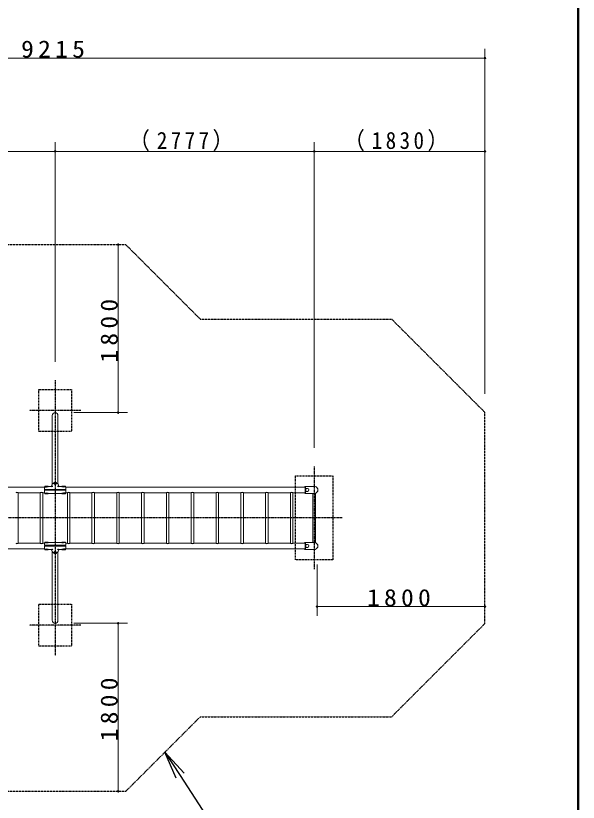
# Model space of a CAD drawing. Units: millimetres at full size, with parts at other scales. Extents: x -19540 to 0, y -2746 to 13350.
# Drawn here: x -3015 to 0, y 2716 to 6930 of the extents above; entities that cross this region are included whole.
import ezdxf

# ---------------------------------------------------------------- set-up
doc = ezdxf.new("R2010")
doc.units = ezdxf.units.MM
for name, pattern in [('USER2', [6, 3, -1, 1, -1]), ('USER3', [8, 3, -1, 1, -1, 1, -1]), ('USER4', [8, 5, -3])]:
    doc.linetypes.add(name, pattern=pattern)
for name, color, linetype, lineweight in [('A3図枠', 7, 'Continuous', 25), ('線', 7, 'Continuous', 13), ('補助', 2, 'Continuous', 25)]:
    doc.layers.add(name, color=color, linetype=linetype, lineweight=lineweight)
doc.styles.add('ＭＳ ゴシック', font='')
doc.styles.get('ＭＳ ゴシック').set_extended_font_data('MS Gothic')

# ---------------------------------------------------------------- blocks, each defined once
blk = doc.blocks.new('dimension_origin')
at = {"color": 0, "linetype": 'Continuous', "lineweight": -2}
blk.add_circle((0, 0), 1.25, dxfattribs=at)

msp = doc.modelspace()

# ---------------------------------------------------------------- linework, layer by layer
at = {"layer": 'A3図枠', "lineweight": 50}
msp.add_line((0, 0), (0, 13350), dxfattribs=at)
at = {"layer": '線', "color": 20, "linetype": 'USER2', "lineweight": 25}
for p, q in [((-2803.722, 4976.878), (-2803.722, 3501.878)), ((-2666.222, 4814.378), (-2941.222, 4814.378)), ((-1415.125, 4514.378), (-1415.125, 3964.378)), ((-1265.125, 4239.378), (-4342.319, 4239.378)), ((-2666.222, 3664.378), (-2941.222, 3664.378))]:
    msp.add_line(p, q, dxfattribs=at)
at = {"layer": '線'}
for p, q in [((-2818.847, 4421.089), (-2818.847, 4787.693)), ((-2788.597, 4421.089), (-2788.597, 4787.693)), ((-2811.279, 4423.629), (-2811.279, 4428.928)), ((-2796.279, 4428.928), (-2811.279, 4428.928)), ((-2796.279, 4423.629), (-2796.279, 4428.928)), ((-4144.049, 4404.503), (-2859.954, 4404.503)), ((-2859.189, 4407.107), (-2859.189, 4409.113)), ((-2858.689, 4409.613), (-2841.038, 4409.613)), ((-2840.538, 4408.628), (-2840.538, 4409.113)), ((-2840.538, 4408.628), (-2821.437, 4408.628)), ((-2822.972, 4408.628), (-2822.972, 4409.899)), ((-2766.906, 4408.628), (-2786.007, 4408.628)), ((-2784.472, 4408.628), (-2784.472, 4409.899)), ((-2766.906, 4408.628), (-2766.906, 4409.113)), ((-2748.755, 4409.613), (-2766.406, 4409.613)), ((-2748.255, 4407.107), (-2748.255, 4409.113)), ((-1463.395, 4404.503), (-2747.49, 4404.503)), ((-1464.365, 4408.503), (-1415.125, 4408.503)), ((-1461.31, 4396.878), (-1451.023, 4396.878)), ((-1460.871, 4396.628), (-1460.871, 4382.128)), ((-1397.205, 4396.878), (-1395.5, 4396.878)), ((-1395, 4396.378), (-1395, 4382.378)), ((-3001.272, 4374.253), (-2883.359, 4374.253)), ((-3001.272, 4104.503), (-3001.272, 4374.253)), ((-2883.359, 4104.503), (-2883.359, 4374.253)), ((-2869.759, 4374.253), (-2859.954, 4374.253)), ((-2869.759, 4104.503), (-2869.759, 4374.253)), ((-2859.189, 4371.649), (-2859.189, 4369.643)), ((-2858.689, 4369.143), (-2841.038, 4369.143)), ((-2840.538, 4370.128), (-2840.538, 4369.643)), ((-2840.538, 4370.128), (-2803.722, 4370.128)), ((-2766.906, 4370.128), (-2803.722, 4370.128)), ((-2766.906, 4370.128), (-2766.906, 4369.643)), ((-2748.755, 4369.143), (-2766.406, 4369.143)), ((-2748.255, 4371.649), (-2748.255, 4369.643)), ((-2737.685, 4374.253), (-2747.49, 4374.253)), ((-2737.685, 4104.503), (-2737.685, 4374.253)), ((-2724.085, 4104.503), (-2724.085, 4374.253)), ((-2606.172, 4374.253), (-2724.085, 4374.253)), ((-2606.172, 4104.503), (-2606.172, 4374.253)), ((-2473.221, 4374.253), (-2592.572, 4374.253)), ((-2592.572, 4104.503), (-2592.572, 4374.253)), ((-2473.221, 4104.503), (-2473.221, 4374.253)), ((-2340.27, 4374.253), (-2459.621, 4374.253)), ((-2459.621, 4104.503), (-2459.621, 4374.253)), ((-2340.27, 4104.503), (-2340.27, 4374.253)), ((-2207.319, 4374.253), (-2326.67, 4374.253)), ((-2326.67, 4104.503), (-2326.67, 4374.253)), ((-2207.319, 4104.503), (-2207.319, 4374.253)), ((-2074.369, 4374.253), (-2193.719, 4374.253)), ((-2193.719, 4104.503), (-2193.719, 4374.253)), ((-2074.369, 4104.503), (-2074.369, 4374.253)), ((-1941.418, 4374.253), (-2060.769, 4374.253)), ((-2060.769, 4104.503), (-2060.769, 4374.253)), ((-1941.418, 4104.503), (-1941.418, 4374.253)), ((-1808.467, 4374.253), (-1927.818, 4374.253)), ((-1927.818, 4104.503), (-1927.818, 4374.253)), ((-1808.467, 4104.503), (-1808.467, 4374.253)), ((-1675.516, 4374.253), (-1794.867, 4374.253)), ((-1794.867, 4104.503), (-1794.867, 4374.253)), ((-1675.516, 4104.503), (-1675.516, 4374.253)), ((-1661.916, 4104.503), (-1661.916, 4374.253)), ((-1542.566, 4374.253), (-1661.916, 4374.253)), ((-1542.566, 4104.503), (-1542.566, 4374.253)), ((-1463.385, 4374.253), (-1528.966, 4374.253)), ((-1528.966, 4104.503), (-1528.966, 4374.253)), ((-1464.365, 4370.253), (-1415.125, 4370.253)), ((-1461.31, 4381.878), (-1451.023, 4381.878)), ((-1421.925, 4370.253), (-1421.925, 4108.503)), ((-1408.325, 4371.503), (-1408.325, 4107.253)), ((-1397.205, 4381.878), (-1395.5, 4381.878)), ((-3001.272, 4104.503), (-2883.359, 4104.503)), ((-2869.759, 4104.503), (-2859.954, 4104.503)), ((-2859.189, 4107.107), (-2859.189, 4109.113)), ((-2858.689, 4109.613), (-2841.038, 4109.613)), ((-2840.538, 4108.628), (-2840.538, 4109.113)), ((-2840.538, 4108.628), (-2803.722, 4108.628)), ((-2766.906, 4108.628), (-2803.722, 4108.628)), ((-2766.906, 4108.628), (-2766.906, 4109.113)), ((-2748.755, 4109.613), (-2766.406, 4109.613)), ((-2748.255, 4107.107), (-2748.255, 4109.113)), ((-2737.685, 4104.503), (-2747.49, 4104.503)), ((-2606.172, 4104.503), (-2724.085, 4104.503)), ((-2473.221, 4104.503), (-2592.572, 4104.503)), ((-2340.27, 4104.503), (-2459.621, 4104.503)), ((-2207.319, 4104.503), (-2326.67, 4104.503)), ((-2074.369, 4104.503), (-2193.719, 4104.503)), ((-1941.418, 4104.503), (-2060.769, 4104.503)), ((-1808.467, 4104.503), (-1927.818, 4104.503)), ((-1675.516, 4104.503), (-1794.867, 4104.503)), ((-1542.566, 4104.503), (-1661.916, 4104.503)), ((-1463.395, 4104.503), (-1528.966, 4104.503)), ((-1464.365, 4108.503), (-1415.125, 4108.503)), ((-1461.31, 4096.878), (-1451.023, 4096.878)), ((-1460.871, 4082.128), (-1460.871, 4096.628)), ((-1397.205, 4096.878), (-1395.5, 4096.878)), ((-1395, 4082.378), (-1395, 4096.378)), ((-4144.189, 4074.583), (-2859.954, 4074.253)), ((-2859.189, 4071.649), (-2859.189, 4069.643)), ((-2858.689, 4069.143), (-2841.038, 4069.143)), ((-2840.538, 4070.128), (-2840.538, 4069.643)), ((-2840.538, 4070.128), (-2821.437, 4070.128)), ((-2822.972, 4070.128), (-2822.972, 4068.857)), ((-2818.847, 4057.667), (-2818.847, 3691.063)), ((-2811.279, 4055.128), (-2811.279, 4049.828)), ((-2796.279, 4049.828), (-2811.279, 4049.828)), ((-2796.279, 4055.128), (-2796.279, 4049.828)), ((-2788.597, 4057.667), (-2788.597, 3691.063)), ((-2766.906, 4070.128), (-2786.007, 4070.128)), ((-2784.472, 4070.128), (-2784.472, 4068.857)), ((-2766.906, 4070.128), (-2766.906, 4069.643)), ((-2748.755, 4069.143), (-2766.406, 4069.143)), ((-2748.255, 4071.649), (-2748.255, 4069.643)), ((-1463.255, 4074.583), (-2747.49, 4074.253)), ((-1464.365, 4070.253), (-1415.125, 4070.253)), ((-1461.31, 4081.878), (-1451.023, 4081.878)), ((-1397.205, 4081.878), (-1395.5, 4081.878))]:
    msp.add_line(p, q, dxfattribs=at)
at = {"layer": '線', "color": 2, "lineweight": 25}
for p, q in [((-2746.227, 4391.003), (-2861.217, 4391.003)), ((-2746.227, 4387.753), (-2861.217, 4387.753)), ((-2859.189, 4407.107), (-2849.341, 4407.107)), ((-2748.255, 4407.107), (-2758.103, 4407.107)), ((-1464.648, 4408.434), (-1464.648, 4405.528)), ((-1464.083, 4405.503), (-1464.648, 4405.503)), ((-1464.083, 4408.434), (-1464.083, 4405.528)), ((-2859.189, 4371.649), (-2849.341, 4371.649)), ((-2748.255, 4371.649), (-2758.103, 4371.649)), ((-1464.083, 4373.253), (-1464.648, 4373.253)), ((-1464.648, 4373.229), (-1464.648, 4370.322)), ((-1464.083, 4373.229), (-1464.083, 4370.322)), ((-2746.227, 4091.003), (-2861.217, 4091.003)), ((-2859.189, 4107.107), (-2849.341, 4107.107)), ((-2748.255, 4107.107), (-2758.103, 4107.107)), ((-1464.648, 4105.528), (-1464.648, 4108.434)), ((-1464.083, 4105.503), (-1464.648, 4105.503)), ((-1464.083, 4105.503), (-1464.648, 4105.503)), ((-1464.083, 4105.503), (-1464.648, 4105.503)), ((-1464.083, 4105.528), (-1464.083, 4108.434)), ((-2746.227, 4087.753), (-2861.217, 4087.753)), ((-2859.189, 4071.649), (-2849.341, 4071.649)), ((-2748.255, 4071.649), (-2758.103, 4071.649)), ((-1464.083, 4073.253), (-1464.648, 4073.253)), ((-1464.083, 4073.253), (-1464.648, 4073.253)), ((-1464.083, 4073.253), (-1464.648, 4073.253)), ((-1464.648, 4070.322), (-1464.648, 4073.229)), ((-1464.083, 4070.322), (-1464.083, 4073.229))]:
    msp.add_line(p, q, dxfattribs=at)
at = {"layer": '線', "color": 4, "linetype": 'USER4', "lineweight": 25}
for points in [[(-2891.222, 4926.878), (-2716.222, 4926.878), (-2716.222, 4701.878), (-2891.222, 4701.878)], [(-1515.125, 4464.378), (-1315.125, 4464.378), (-1315.125, 4014.378), (-1515.125, 4014.378)], [(-2891.222, 3776.878), (-2716.222, 3776.878), (-2716.222, 3551.878), (-2891.222, 3551.878)]]:
    msp.add_lwpolyline(points, close=True, dxfattribs=at)
at = {"layer": '線'}
for centre, radius, start, end in [((-2858.689, 4409.113), 0.5, 90, 180), ((-2841.038, 4409.113), 0.5, 0, 90), ((-2766.406, 4409.113), 0.5, 90, 180), ((-2748.755, 4409.113), 0.5, 0, 90), ((-1458.06, 4403.409), 8.409, 145.88827, 172.52391), ((-1464.365, 4407.742), 0.761, 29.74963, 149.77634), ((-1470.314, 4403.632), 7.989, 9.16306, 34.17113), ((-1501.166, 4395.428), 39.882, 2.08415, 13.74591), ((-1461.121, 4396.628), 0.25, 0, 90), ((-1451.129, 4389.378), 7.501, 270.81439, 89.18561), ((-1415.125, 4389.378), 19.125, 24.05688, 90), ((-1415.125, 4389.378), 19.125, 270, 24.05688), ((-1397.205, 4397.378), 0.5, 204.05688, 270), ((-1395.5, 4396.378), 0.5, 0, 90), ((-2858.689, 4369.643), 0.5, 180, 270), ((-2841.038, 4369.643), 0.5, 270, 0), ((-2766.406, 4369.643), 0.5, 180, 270), ((-2748.755, 4369.643), 0.5, 270, 0), ((-1450.988, 4377.494), 15.747, 191.87599, 201.88709), ((-1463.103, 4372.452), 2.63, 198.34912, 234.04743), ((-1467.415, 4373.792), 4.81, 313.83496, 348.313), ((-1510.236, 4384.767), 49.011, 345.8884, 356.62074), ((-1397.205, 4381.378), 0.5, 90, 155.94312), ((-1395.5, 4382.378), 0.5, 270, 0), ((-2858.689, 4109.113), 0.5, 90, 180), ((-2841.038, 4109.113), 0.5, 0, 90), ((-2766.406, 4109.113), 0.5, 90, 180), ((-2748.755, 4109.113), 0.5, 0, 90), ((-1458.06, 4103.409), 8.409, 145.88827, 172.52391), ((-1464.365, 4107.742), 0.761, 29.74963, 149.77634), ((-1470.314, 4103.632), 7.989, 9.16306, 34.17113), ((-1501.166, 4095.428), 39.882, 2.08415, 13.74591), ((-1461.121, 4096.628), 0.25, 0, 90), ((-1451.129, 4089.378), 7.501, 270.81439, 89.18561), ((-1415.125, 4089.378), 19.125, 335.94312, 90), ((-1397.205, 4097.378), 0.5, 204.05688, 270), ((-1395.5, 4096.378), 0.5, 0, 90), ((-2858.689, 4069.643), 0.5, 180, 270), ((-2841.038, 4069.643), 0.5, 270, 0), ((-2766.406, 4069.643), 0.5, 180, 270), ((-2748.755, 4069.643), 0.5, 270, 0), ((-1450.988, 4077.494), 15.747, 191.87599, 201.88709), ((-1463.103, 4072.452), 2.63, 198.34912, 234.04743), ((-1464.365, 4070.863), 0.61, 242.45693, 297.54307), ((-1467.415, 4073.792), 4.81, 313.83496, 348.313), ((-1510.236, 4084.767), 49.011, 345.8884, 356.62074), ((-1461.121, 4082.128), 0.25, 270, 0), ((-1415.125, 4089.378), 19.125, 270, 335.94312), ((-1397.205, 4081.378), 0.5, 90, 155.94312), ((-1395.5, 4082.378), 0.5, 270, 0)]:
    msp.add_arc(centre, radius, start, end, dxfattribs=at)
at = {"layer": '線', "color": 2, "lineweight": 25}
for centre, radius, start, end in [((-2849.368, 4433.494), 26.387, 270.05933, 289.54961), ((-2820.935, 4415.012), 6.404, 265.50225, 317.3354), ((-2786.509, 4415.012), 6.404, 222.6646, 274.49775), ((-2758.076, 4433.494), 26.387, 250.45039, 269.94067), ((-1463.115, 4403.586), 2.403, 132.14903, 157.56413), ((-1464.848, 4405.528), 0.2, 306.90557, 0), ((-1463.883, 4405.528), 0.2, 180, 233.09443), ((-1465.68, 4403.541), 2.48, 22.83564, 47.45127), ((-1488.471, 4395.592), 26.613, 2.91316, 19.56372), ((-1539.598, 4389.911), 78.023, 1.7446, 5.17154), ((-1542.943, 4389.044), 81.373, 355.18302, 358.93359), ((-1553.833, 4389.376), 92.267, 358.85384, 1.80805), ((-3008.072, 4360.743), 15.125, 63.28283, 116.71717), ((-2876.559, 4360.743), 15.125, 63.28283, 116.71717), ((-2849.368, 4345.262), 26.387, 70.45039, 89.94067), ((-2758.076, 4345.262), 26.387, 90.05933, 109.54961), ((-2730.885, 4360.743), 15.125, 63.28283, 116.71717), ((-2599.372, 4360.743), 15.125, 63.28283, 116.71717), ((-2466.421, 4360.743), 15.125, 63.28283, 116.71717), ((-2333.47, 4360.743), 15.125, 63.28283, 116.71717), ((-2200.519, 4360.743), 15.125, 63.28283, 116.71717), ((-2067.569, 4360.743), 15.125, 63.28283, 116.71717), ((-1934.618, 4360.743), 15.125, 63.28283, 116.71717), ((-1801.667, 4360.743), 15.125, 63.28283, 116.71717), ((-1668.716, 4360.743), 15.125, 63.28283, 116.71717), ((-1535.766, 4360.743), 15.125, 63.28283, 116.71717), ((-1463.115, 4375.17), 2.403, 202.43585, 227.85103), ((-1464.848, 4373.229), 0.2, 0, 53.09443), ((-1463.883, 4373.229), 0.2, 126.90557, 180), ((-1465.964, 4375.444), 2.841, 313.66073, 340.81448), ((-1479.055, 4380.417), 16.843, 339.46867, 351.09059), ((-1509.907, 4386.063), 48.204, 350.14034, 355.41693), ((-3008.072, 4118.013), 15.125, 243.28283, 296.71717), ((-2876.559, 4118.013), 15.125, 243.28283, 296.71717), ((-2849.368, 4133.494), 26.387, 270.05933, 289.54961), ((-2758.076, 4133.494), 26.387, 250.45039, 269.94067), ((-2730.885, 4118.013), 15.125, 243.28283, 296.71717), ((-2599.372, 4118.013), 15.125, 243.28283, 296.71717), ((-2466.421, 4118.013), 15.125, 243.28283, 296.71717), ((-2333.47, 4118.013), 15.125, 243.28283, 296.71717), ((-2200.519, 4118.013), 15.125, 243.28283, 296.71717), ((-2067.569, 4118.013), 15.125, 243.28283, 296.71717), ((-1934.618, 4118.013), 15.125, 243.28283, 296.71717), ((-1801.667, 4118.013), 15.125, 243.28283, 296.71717), ((-1668.716, 4118.013), 15.125, 243.28283, 296.71717), ((-1535.766, 4118.013), 15.125, 243.28283, 296.71717), ((-1463.115, 4103.586), 2.403, 132.14903, 157.56413), ((-1464.848, 4105.528), 0.2, 306.90557, 0), ((-1464.848, 4105.528), 0.2, 306.90557, 0), ((-1464.848, 4105.528), 0.2, 306.90557, 0), ((-1463.883, 4105.528), 0.2, 180, 233.09443), ((-1463.883, 4105.528), 0.2, 180, 233.09443), ((-1463.883, 4105.528), 0.2, 180, 233.09443), ((-1465.68, 4103.541), 2.48, 22.83564, 47.45127), ((-1488.471, 4095.592), 26.613, 2.91316, 19.56372), ((-1539.598, 4089.911), 78.023, 1.7446, 5.17154), ((-1553.833, 4089.376), 92.267, 358.85384, 1.80805), ((-2849.368, 4045.262), 26.387, 70.45039, 89.94067), ((-2820.935, 4063.744), 6.404, 42.6646, 94.49775), ((-2786.509, 4063.744), 6.404, 85.50225, 137.3354), ((-2758.076, 4045.262), 26.387, 90.05933, 109.54961), ((-1463.115, 4075.17), 2.403, 202.43585, 227.85103), ((-1464.848, 4073.229), 0.2, 0, 53.09443), ((-1464.848, 4073.229), 0.2, 0, 53.09443), ((-1464.848, 4073.229), 0.2, 0, 53.09443), ((-1463.883, 4073.229), 0.2, 126.90557, 180), ((-1463.883, 4073.229), 0.2, 126.90557, 180), ((-1463.883, 4073.229), 0.2, 126.90557, 180), ((-1465.964, 4075.444), 2.841, 313.66073, 340.81448), ((-1479.055, 4080.417), 16.843, 339.46867, 351.09059), ((-1509.907, 4086.063), 48.204, 350.14034, 355.41693), ((-1542.943, 4089.044), 81.373, 355.18302, 358.93359)]:
    msp.add_arc(centre, radius, start, end, dxfattribs=at)
at = {"layer": '線'}
for centre, major_axis, ratio, start_param, end_param in [((-2803.722, 4787.693), (0, 16.096), 0.939693, 4.71238898, 7.85398163), ((-2803.779, 4409.899), (-19.25, 0), 0.939693, 5.1125975, 6.28318531), ((-2803.779, 4425.508), (-7.5, 0), 0.34202, 6.28318531, 9.42477796), ((-2803.779, 4409.899), (-19.25, 0), 0.939693, 3.14159265, 4.31218046), ((-2857.886, 4389.378), (0, 19.25), 0.173648, 0.40020852, 1.48628016), ((-2857.886, 4389.378), (0, 19.25), 0.173648, 1.65531249, 2.74138414), ((-2749.558, 4389.378), (0, 19.25), 0.173648, 4.79690515, 5.88297679), ((-2749.558, 4389.378), (0, 19.25), 0.173648, 3.54180117, 4.62787282), ((-2857.886, 4089.378), (0, -19.25), 0.173648, 3.54180117, 4.62787282), ((-2749.558, 4089.378), (0, -19.25), 0.173648, 1.65531249, 2.74138414), ((-2857.886, 4089.378), (0, -19.25), 0.173648, 4.79690515, 5.88297679), ((-2803.779, 4068.857), (-19.25, 0), 0.939693, 6.28318531, 7.45377312), ((-2803.779, 4053.248), (-7.5, 0), 0.34202, 3.14159265, 6.28318531), ((-2803.779, 4068.857), (-19.25, 0), 0.939693, 1.97100484, 3.14159265), ((-2749.558, 4089.378), (0, -19.25), 0.173648, 0.40020852, 1.48628016), ((-2803.722, 3691.063), (0, -16.096), 0.939693, 4.71238898, 7.85398163)]:
    msp.add_ellipse(centre, major_axis=major_axis, ratio=ratio, start_param=start_param, end_param=end_param, dxfattribs=at)
for centre in [(-2803.779, 4425.508), (-2803.779, 4053.248)]:
    msp.add_ellipse(centre, major_axis=(-3.5, 0), ratio=0.34202, dxfattribs=at)
at = {"layer": '線', "color": 2, "lineweight": 25}
for centre, start_param, end_param in [((-2803.779, 4423.629), 6.28318531, 9.42477796), ((-2803.779, 4055.128), 3.14159265, 6.28318531)]:
    msp.add_ellipse(centre, major_axis=(-7.5, 0), ratio=0.34202, start_param=start_param, end_param=end_param, dxfattribs=at)
at = {"layer": '補助', "lineweight": 13}
for p, q in [((-500, 4904.503), (-500, 6753.789)), ((-5107.444, 6703.789), (-500, 6703.789)), ((-2803.722, 5076.878), (-2803.722, 6253.789)), ((-2803.722, 5076.878), (-2803.722, 6253.789)), ((-1415.125, 4614.378), (-1415.125, 6253.789)), ((-1415.125, 4614.378), (-1415.125, 6253.789)), ((-500, 4904.503), (-500, 6253.789)), ((-4192.319, 6203.789), (-2803.722, 6203.789)), ((-2803.722, 6203.789), (-1415.125, 6203.789)), ((-1415.125, 6203.789), (-500, 6203.789)), ((-2466.222, 5703.789), (-2466.222, 4803.789)), ((-2703.722, 4803.789), (-2416.222, 4803.789)), ((-1400, 3989.378), (-1400, 3714.378)), ((-500, 3764.378), (-1400, 3764.378)), ((-2703.722, 3674.967), (-2416.222, 3674.967)), ((-2466.222, 3674.967), (-2466.222, 2774.968))]:
    msp.add_line(p, q, dxfattribs=at)
at = {"layer": '補助', "linetype": 'USER3'}
for p, q in [((-3182.505, 5703.789), (-2424.939, 5703.789)), ((-2424.939, 5703.789), (-2025.653, 5304.503)), ((-2025.653, 5304.503), (-1000, 5304.503)), ((-500, 4804.503), (-1000, 5304.503)), ((-500, 3674.253), (-500, 4804.503)), ((-1000, 3174.253), (-500, 3674.253)), ((-2424.939, 2774.968), (-2025.653, 3174.253)), ((-2025.653, 3174.253), (-1000, 3174.253)), ((-3182.505, 2774.968), (-2424.939, 2774.968))]:
    msp.add_line(p, q, dxfattribs=at)
at = {"layer": '補助'}
for p, q in [((-2154.278, 2845.387), (-2215.177, 2984.729)), ((-2112.377, 2872.67), (-2215.177, 2984.729)), ((-2215.177, 2984.729), (-2133.327, 2859.029)), ((-2133.327, 2859.029), (-1753.016, 2274.968))]:
    msp.add_line(p, q, dxfattribs=at)

# ---------------------------------------------------------------- block references
at = {"layer": '補助', "lineweight": 13, "xscale": 3.33, "yscale": 3.33}
for p, rotation in [((-500, 6703.789), 180), ((-2803.722, 6203.789), 180), ((-1415.125, 6203.789), 180), ((-500, 6203.789), 180), ((-2466.222, 5703.789), 270), ((-2466.222, 4803.789), 90), ((-500, 3764.378), 180), ((-2466.222, 3674.967), 270), ((-2466.222, 2774.968), 90)]:
    msp.add_blockref('dimension_origin', p, dxfattribs=dict(at, rotation=rotation))
for p in [(-2803.722, 6203.789), (-1415.125, 6203.789), (-1400, 3764.378)]:
    msp.add_blockref('dimension_origin', p, dxfattribs=at)

# ---------------------------------------------------------------- texts
at = {"layer": '補助', "char_height": 91.64, "attachment_point": 8, "style": 'ＭＳ ゴシック'}
for s, insert in [('\\T1.33;\\W1.1;9215', (-2803.722, 6704.789)), ('\\T1.33;\\W0.9;（2777）', (-2109.423, 6204.789)), ('\\T1.33;\\W0.9;（1830）', (-957.562, 6204.789)), ('\\T1.33;\\W1.1;1800', (-950, 3765.378))]:
    msp.add_mtext(s, dxfattribs=dict(at, insert=insert))
at = {"layer": '補助', "char_height": 91.64, "attachment_point": 8, "rotation": 90, "style": 'ＭＳ ゴシック'}
for insert in [(-2467.222, 5253.789), (-2467.222, 3224.967)]:
    msp.add_mtext('\\T1.33;\\W1.1;1800', dxfattribs=dict(at, insert=insert))

doc.saveas('drawing.dxf')
